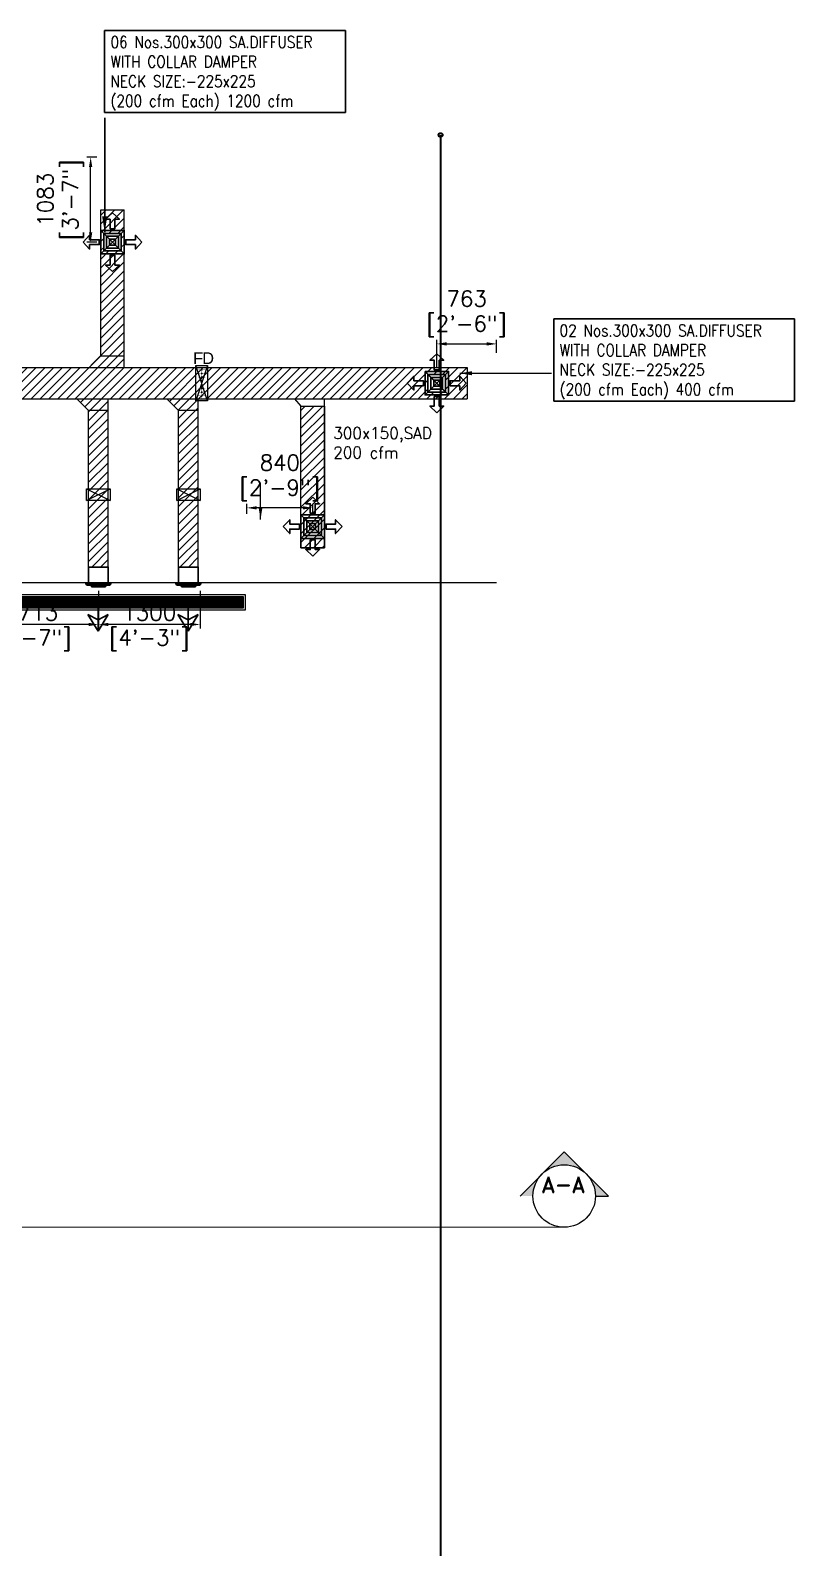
# Model space of a CAD drawing. Header units: millimetres. Extents: x -330573 to 5697, y 22061 to 198972.
# Drawn here: x -81091 to -71333, y 35592 to 54962 of the extents above; entities that cross this region are included whole.
import ezdxf

# ---------------------------------------------------------------- set-up
doc = ezdxf.new("R2010")
doc.units = ezdxf.units.MM
doc.linetypes.add('CENTER', pattern=[2, 1.25, -0.25, 0.25, -0.25])
doc.layers.add('HVAC SAD', color=6, linetype='Continuous')
for name, color, linetype, lineweight in [('VL-AC- SECTION', 7, 'Continuous', 18), ('VL-AC-ACCOUSTIC INSULATION', 32, 'Continuous', 25), ('VL-AC-DAMPERS', 5, 'Continuous', 18), ('VL-AC-DIM', 20, 'Continuous', 25), ('VL-AC-RAT', 1, 'Continuous', 5), ('VL-AC-SA', 6, 'Continuous', 5), ('VL-AC-SA_TEXT_50', 7, 'Continuous', 25), ('VL-AC-SAT', 72, 'Continuous', 25), ('VL-AC-VRF PIPE', 152, 'Continuous', 30), ('VL-AC-WALL CUTOUT', 7, 'Continuous', 18), ('VL-FC', 21, 'Continuous', 18)]:
    doc.layers.add(name, color=color, linetype=linetype, lineweight=lineweight)
doc.styles.add('Romand-2', font='romand.shx', dxfattribs={"height": 2})
doc.styles.add('ROMANS', font='romans.shx', dxfattribs={"height": 200})
doc.styles.get("Standard").update_dxf_attribs({"font": 'arial.ttf'})
doc.styles.add('VOLTAS - ROMAND', font='romand.shx', dxfattribs={"width": 0.85})
doc.dimstyles.new('VL_DIM', dxfattribs={"dimscale": 1.25, "dimtxt": 200, "dimasz": 125, "dimexe": 50, "dimexo": 50, "dimgap": 50, "dimtad": 1, "dimdec": 0, "dimrnd": 1, "dimzin": 9, "dimdsep": 46, "dimtxsty": 'ROMANS', "dimcen": 0.09, "dimdle": 35, "dimclrd": 7, "dimclre": 7, "dimclrt": 7, "dimadec": 0, "dimazin": 0, "dimtfac": 1, "dimtdec": 0, "dimtmove": 2, "dimatfit": 3, "dimfxl": 1, "dimtolj": 1, "dimtzin": 0, "dimlwd": 15, "dimlwe": 15, "dimarcsym": 1})
doc.dimstyles.new('VOLTAS', dxfattribs={"dimscale": 100, "dimtxt": 2, "dimasz": 2, "dimexe": 0.5, "dimexo": 0.5, "dimgap": 0.5, "dimtad": 1, "dimdec": 0, "dimzin": 12, "dimdsep": 46, "dimtxsty": 'ROMANS', "dimcen": 10, "dimdle": 100, "dimclrd": 7, "dimclre": 7, "dimclrt": 7, "dimadec": 0, "dimazin": 0, "dimtfac": 1, "dimtdec": 0, "dimtmove": 1, "dimatfit": 3, "dimfxl": 0.18, "dimtolj": 1, "dimtzin": 0, "dimarcsym": 2})
pattern_1 = [(45, (0, 0), (-56.12660075668221, 56.12660075668221), [])]

# ---------------------------------------------------------------- blocks, each defined once
blk = doc.blocks.new('*U48')
for p, q in [((-150, 150), (150, -150)), ((150, 150), (-150, -150))]:
    blk.add_line(p, q)
for points in [[(1.502126e-10, 376.3287529057417), (88.17288346346548, 292.6069175562006), (31.65172420747284, 292.6069175562006), (31.65172420747284, 170.0000000000582), (-31.65172420747281, 169.9999999999418), (-31.65172420747276, 292.6069175562298), (-88.17288346329072, 292.6069175561715)], [(-376.3287529057417, -1.502372e-10), (-292.6069175562006, -88.17288346346548), (-292.6069175562006, -31.65172420747285), (-170.0000000000582, -31.65172420747285), (-169.9999999999418, 31.6517242074728), (-292.6069175562298, 31.65172420747274), (-292.6069175561715, 88.17288346329069)], [(-150, -150), (150, -150), (150, 150), (-150, 150)], [(376.3287529057417, -1.502372e-10), (292.6069175562006, -88.17288346346548), (292.6069175562006, -31.65172420747285), (170.0000000000582, -31.65172420747285), (169.9999999999418, 31.6517242074728), (292.6069175562298, 31.65172420747274), (292.6069175561715, 88.17288346329069)], [(1.502126e-10, -376.3287529057417), (88.17288346346548, -292.6069175562006), (31.65172420747284, -292.6069175562006), (31.65172420747284, -170.0000000000582), (-31.65172420747281, -169.9999999999418), (-31.65172420747276, -292.6069175562298), (-88.17288346329072, -292.6069175561715)]]:
    blk.add_lwpolyline(points, close=True)
at = {"color": 8}
for points in [[(-112.5, -112.5), (112.5, -112.5), (112.5, 112.5), (-112.5, 112.5)], [(-75, -75), (75, -75), (75, 75), (-75, 75)], [(-37.5, -37.5), (37.5, -37.5), (37.5, 37.5), (-37.5, 37.5)]]:
    blk.add_lwpolyline(points, close=True, dxfattribs=at)
blk = doc.blocks.new('A$C4381340D')
at = {"layer": 'VL-AC-SAT', "rotation": 270}
blk.add_blockref('*U48', (376.3297698292881, 376.3307329416275), dxfattribs=at)
blk = doc.blocks.new('A$C6C724B98')
at = {"layer": 'VL-AC- SECTION'}
h = blk.add_hatch(color=256, dxfattribs=at)
h.dxf.hatch_style = 1
edge = h.paths.add_edge_path()
edge.add_line((37715.47883378758, 12109.70930523957), (37880.59127626239, 12109.70930523957))
edge.add_ellipse((38279.20797419964, 12109.70930523957), major_axis=(20.6771667278624, -398.0800505663071), ratio=0.9999999999731439, start_angle=222.0266014231327, end_angle=267.02660142319235, ccw=False)
edge.add_line((37997.34340399175, 12391.57387545491), (37715.47883378758, 12109.70930523957))
edge = h.paths.add_edge_path()
edge.add_ellipse((38279.20797419964, 12109.70930523957), major_axis=(0.0006576552724343067, -398.6166979482827), ratio=0.999999999970647, start_angle=134.9999054708199, end_angle=224.9999054710118, ccw=False)
edge.add_line((38561.07254440381, 12391.57387545491), (38279.20797419592, 12673.43844566839))
edge.add_line((38279.20797419964, 12673.43844566653), (37997.34340399547, 12391.57387545119))
edge = h.paths.add_edge_path()
edge.add_line((38677.82467213689, 12109.70930523957), (38842.9371146117, 12109.70930523957))
edge.add_line((38842.9371146117, 12109.70930523957), (38561.07254440381, 12391.57387545305))
edge.add_ellipse((38279.20797419964, 12109.70930523957), major_axis=(-80.00672534378235, -390.5050521828499), ratio=0.9999999999831349, start_angle=101.57853494104512, end_angle=146.5785349415359, ccw=False)
blk.add_lwpolyline([(38677.82467214062, 12109.70930523584), (38842.93711461543, 12109.70930523584), (38279.20797419964, 12673.4384456628), (37715.47883379131, 12109.70930523584)], dxfattribs=at)
at = {"layer": 'VL-AC- SECTION', "linetype": 'CENTER', "lineweight": 0, "ltscale": 10, "const_width": 13.11819494439339}
blk.add_lwpolyline([(-3576.069098023145, 12057.78715091306), (-3576.069098023145, 11711.09260729808), (38279.20797420337, 11711.09260729813)], dxfattribs=at)
at = {"layer": 'VL-AC- SECTION'}
blk.add_circle((38279.20797420337, 12109.70930523584), 398.6166979377589, dxfattribs=at)
at = {"layer": 'VL-AC- SECTION', "insert": (38548.35990846201, 12352.96402684013, -2496053.843696692), "char_height": 200, "width": 2957.810705330985, "attachment_point": 3, "style": 'Romand-2'}
blk.add_mtext('A-A', dxfattribs=at)
blk = doc.blocks.new('*U94')
at = {"color": 8}
for p, q in [((30, 66), (18638.02575076701, 66.00000000000078)), ((30, 54), (18638.02575076701, 54.0000000000008)), ((30, 42), (18638.02575076701, 42.0000000000008)), ((30, 30), (18638.02575076701, 30.0000000000008)), ((30, 18), (18638.02575076701, 18.0000000000008)), ((30, 6.000000000000007), (18638.02575076701, 6.000000000000799)), ((30, -5.999999999999993), (18638.02575076701, -5.999999999999201)), ((30, -17.99999999999999), (18638.02575076701, -17.9999999999992)), ((30, -29.99999999999999), (18638.02575076701, -29.99999999999919)), ((30, -41.99999999999999), (18638.02575076701, -41.99999999999919)), ((30, -53.99999999999999), (18638.02575076701, -53.99999999999919))]:
    blk.add_line(p, q, dxfattribs=at)
for points in [[(5.208279937236156, 105.0043399367306), (5.31761697117643, -94.99565707796468), (18663.34336773818, -94.99565707796388), (18663.23403070424, 105.0043399367314)], [(30, 80), (30.05466236089609, -69.98873777758617), (18638.0804131279, -69.98873777758537), (18638.02575076701, 80.00000000000078)]]:
    blk.add_lwpolyline(points, close=True)
blk = doc.blocks.new('*D239')
at = {"layer": 'Defpoints', "color": 0, "transparency": 16777216}
for p in [(-80321.45877148717, 53340.91316350618), (-80192.35852235026, 53340.91316350618), (-80192.35852235026, 52258.14673301936)]:
    blk.add_point(p, dxfattribs=at)
at = {"layer": 'VL-AC-DIM', "color": 7, "lineweight": 15, "transparency": 16777216}
for p, q in [((-80242.35852235026, 53340.91316350618), (-80371.45877148717, 53340.91316350618)), ((-80321.45877148717, 52383.14673301936), (-80321.45877148717, 53215.91316350618)), ((-80242.35852235026, 52258.14673301936), (-80371.45877148717, 52258.14673301936))]:
    blk.add_line(p, q, dxfattribs=at)
at = {"layer": 'VL-AC-DIM', "color": 7, "transparency": 16777216}
for points in [[(-80342.2921048205, 53215.91316350618), (-80300.62543815385, 53215.91316350618), (-80321.45877148717, 53340.91316350618)], [(-80342.2921048205, 52383.14673301936), (-80300.62543815385, 52383.14673301936), (-80321.45877148717, 52258.14673301936)]]:
    blk.add_solid(points, dxfattribs=at)
at = {"layer": 'VL-AC-DIM', "color": 7, "transparency": 16777216, "char_height": 200, "attachment_point": 5, "rotation": 90, "style": 'ROMANS'}
for s, insert in [('\\A1;[3\'-7"]', (-80546.45877148714, 52799.52994826277)), ('\\A1;1083', (-80898.83972386809, 52799.52994826277))]:
    blk.add_mtext(s, dxfattribs=dict(at, insert=insert))
blk = doc.blocks.new('*D240')
at = {"layer": 'Defpoints', "color": 0, "transparency": 16777216}
for p in [(-75139.15947846962, 50959.29954005255), (-75139.15947846962, 50794.13280191986), (-75902.34002591949, 50607.31811233331)]:
    blk.add_point(p, dxfattribs=at)
at = {"layer": 'VL-AC-DIM', "color": 7, "lineweight": 15, "transparency": 16777216}
for p, q in [((-75902.34002591949, 50657.31811233331), (-75902.34002591949, 51009.29954005255)), ((-75777.34002591949, 50959.29954005255), (-75264.15947846962, 50959.29954005255)), ((-75139.15947846962, 50844.13280191986), (-75139.15947846962, 51009.29954005255))]:
    blk.add_line(p, q, dxfattribs=at)
at = {"layer": 'VL-AC-DIM', "color": 7, "transparency": 16777216}
for points in [[(-75777.34002591949, 50980.13287338588), (-75777.34002591949, 50938.46620671921), (-75902.34002591949, 50959.29954005255)], [(-75264.15947846962, 50980.13287338588), (-75264.15947846962, 50938.46620671921), (-75139.15947846962, 50959.29954005255)]]:
    blk.add_solid(points, dxfattribs=at)
at = {"layer": 'VL-AC-DIM', "color": 7, "transparency": 16777216, "char_height": 200, "attachment_point": 5, "style": 'ROMANS'}
for s, insert in [('\\A1;763', (-75520.74975219456, 51536.6804924335)), ('\\A1;[2\'-6"]', (-75520.74975219456, 51184.29954005255))]:
    blk.add_mtext(s, dxfattribs=dict(at, insert=insert))
blk = doc.blocks.new('*D241')
at = {"layer": 'Defpoints', "color": 0, "transparency": 16777216}
for p in [(-78326.16675222931, 48866.05440416496), (-78326.16675222931, 48739.42379870449), (-77486.53431506269, 48739.42379870449)]:
    blk.add_point(p, dxfattribs=at)
at = {"layer": 'VL-AC-DIM', "color": 7, "lineweight": 15, "transparency": 16777216}
for p, q in [((-78326.16675222931, 48789.42379870449), (-78326.16675222931, 48916.05440416496)), ((-77611.53431506269, 48866.05440416496), (-78201.16675222931, 48866.05440416496)), ((-77486.53431506269, 48789.42379870449), (-77486.53431506269, 48916.05440416496))]:
    blk.add_line(p, q, dxfattribs=at)
at = {"layer": 'VL-AC-DIM', "color": 7, "transparency": 16777216}
for points in [[(-78201.16675222931, 48886.88773749829), (-78201.16675222931, 48845.22107083162), (-78326.16675222931, 48866.05440416496)], [(-77611.53431506269, 48886.88773749829), (-77611.53431506269, 48845.22107083162), (-77486.53431506269, 48866.05440416496)]]:
    blk.add_solid(points, dxfattribs=at)
at = {"layer": 'VL-AC-DIM', "color": 7, "transparency": 16777216, "char_height": 200, "attachment_point": 5, "style": 'ROMANS'}
for s, insert in [('\\A1;840', (-77906.35053364601, 49443.43535654591)), ('\\A1;[2\'-9"]', (-77906.35053364601, 49091.05440416496))]:
    blk.add_mtext(s, dxfattribs=dict(at, insert=insert))
blk = doc.blocks.new('*D242')
at = {"layer": 'Defpoints', "color": 0, "transparency": 16777216}
for p in [(-80222.67276346085, 47855.90599802253), (-78922.67276346085, 47855.90599802253), (-80222.67276346085, 47377.43230505864)]:
    blk.add_point(p, dxfattribs=at)
at = {"layer": 'VL-AC-DIM', "color": 7, "lineweight": 15, "transparency": 16777216}
for p, q in [((-80222.67276346085, 47805.90599802253), (-80222.67276346085, 47327.43230505864)), ((-78922.67276346085, 47805.90599802253), (-78922.67276346085, 47327.43230505864)), ((-79047.67276346085, 47377.43230505864), (-80097.67276346085, 47377.43230505864))]:
    blk.add_line(p, q, dxfattribs=at)
at = {"layer": 'VL-AC-DIM', "color": 7, "transparency": 16777216}
for points in [[(-80097.67276346085, 47398.26563839197), (-80097.67276346085, 47356.5989717253), (-80222.67276346085, 47377.43230505864)], [(-79047.67276346085, 47398.26563839197), (-79047.67276346085, 47356.5989717253), (-78922.67276346085, 47377.43230505864)]]:
    blk.add_solid(points, dxfattribs=at)
at = {"layer": 'VL-AC-DIM', "color": 7, "transparency": 16777216, "char_height": 200, "attachment_point": 5, "style": 'ROMANS'}
for s, insert in [('\\A1;1300', (-79572.67276346085, 47527.43230505864)), ('\\A1;[4\'-3"]', (-79572.67276346085, 47175.05135267768))]:
    blk.add_mtext(s, dxfattribs=dict(at, insert=insert))
blk = doc.blocks.new('*D243')
at = {"layer": 'Defpoints', "color": 0, "transparency": 16777216}
for p in [(-81935.80432549499, 47855.90599802253), (-80222.67276346085, 47855.90599802253, -1.386536811875247e-08), (-81935.80432549499, 47377.43230505864)]:
    blk.add_point(p, dxfattribs=at)
at = {"layer": 'VL-AC-DIM', "color": 7, "lineweight": 15, "transparency": 16777216}
for p, q in [((-81935.80432549499, 47805.90599802253), (-81935.80432549499, 47327.43230505864)), ((-80222.67276346085, 47805.90599802253), (-80222.67276346085, 47327.43230505864)), ((-80347.67276346085, 47377.43230505864), (-81810.80432549499, 47377.43230505864))]:
    blk.add_line(p, q, dxfattribs=at)
at = {"layer": 'VL-AC-DIM', "color": 7, "transparency": 16777216}
for points in [[(-81810.80432549499, 47398.26563839197), (-81810.80432549499, 47356.5989717253), (-81935.80432549499, 47377.43230505864)], [(-80347.67276346085, 47398.26563839197), (-80347.67276346085, 47356.5989717253), (-80222.67276346085, 47377.43230505864)]]:
    blk.add_solid(points, dxfattribs=at)
at = {"layer": 'VL-AC-DIM', "color": 7, "transparency": 16777216, "char_height": 200, "attachment_point": 5, "style": 'ROMANS'}
for s, insert in [('\\A1;1713', (-81079.23854447792, 47527.43230505864)), ('\\A1;[5\'-7"]', (-81079.23854447792, 47175.05135267768))]:
    blk.add_mtext(s, dxfattribs=dict(at, insert=insert))
blk = doc.blocks.new('VL SA JET NOZZEL')
at = {"layer": 'VL-AC-SAT'}
for p, q in [((4.433961313363397, 562.4903743000614, 1.386536811875247e-08), (-125.2924377877207, 349.6088945613155, 1.386536811875247e-08)), ((-125.2924377877207, 349.6088945613155, 1.386536811875247e-08), (4.433961313363397, 418.7165136941621, 1.386536811875247e-08)), ((4.433961313363397, 562.4903743000614, 1.386536811875247e-08), (4.433961313363397, 191.9093473121902, 1.386536811875247e-08)), ((4.433961313363397, 191.9093473121902, 1.386536811875247e-08), (4.433961313363397, 562.4903743000614, 1.386536811875247e-08)), ((4.433961313363397, 562.4903743000614, 1.386536811875247e-08), (134.1603604144475, 349.6088945613155, 1.386536811875247e-08)), ((4.433961313363397, 562.4903743000614, 1.386536811875247e-08), (4.433961313363397, 191.9093473121902, 1.386536811875247e-08)), ((4.433961313363397, 191.9093473121902, 1.386536811875247e-08), (4.433961313363397, 562.4903743000614, 1.386536811875247e-08)), ((134.1603604144475, 349.6088945613155, 1.386536811875247e-08), (4.433961313363397, 418.7165136941621, 1.386536811875247e-08)), ((0, 0), (-70, 0)), ((0, 0), (70, 0)), ((-160, -40), (-146.6457117226528, -25)), ((160, -40), (-160, -40)), ((160, -40), (146.6457117226673, -25))]:
    blk.add_line(p, q, dxfattribs=at)
for points in [[(-160, -40), (-160, -55), (160, -55), (160, -40)], [(146.6457117226673, -25), (-146.6457117226528, -25)]]:
    blk.add_lwpolyline(points, dxfattribs=at)
at = {"layer": 'VL-AC-SAT', "elevation": 1.386536811875247e-08}
blk.add_lwpolyline([(125, -255), (125, -55), (-125, -55), (-125, -255)], close=True, dxfattribs=at)
at = {"layer": 'VL-AC-SAT'}
for centre, start, end in [((-64.10045256266312, -42.46850784502749), 97.90867633056617, 155.957371767983), ((64.10045256266312, -42.46850784502749), 24.04262823201699, 82.09132366943385)]:
    blk.add_arc(centre, 42.87632002106835, start, end, dxfattribs=at)

msp = doc.modelspace()

# ---------------------------------------------------------------- hatches: boundary and pattern name
at = {"layer": 'VL-AC-ACCOUSTIC INSULATION'}
h = msp.add_hatch(dxfattribs=at)
h.set_pattern_fill('ANSI31', color=8, scale=25)
h.set_pattern_definition(pattern_1)
h.paths.add_polyline_path([(-93060.80432551463, 48476.92331714832), (-93310.80432551463, 48476.92331714832), (-93310.80432551463, 48110.90599802253), (-93060.80432551463, 48110.90599802253)])
h.paths.add_polyline_path([(-92910.80432551463, 48626.92331714832), (-93310.80432551463, 48626.92331714832), (-93310.80432551463, 48476.92331714832), (-93060.80432551463, 48476.92331714832)])
h.paths.add_polyline_path([(-90468.89816301643, 48876.92331714832), (-93377.90415931866, 48876.92331714832), (-93377.90415931866, 48626.92331714832), (-90468.89816301642, 48626.92331714832)])
h.paths.add_polyline_path([(-91810.80432549499, 48476.92331714832), (-92060.80432549499, 48476.92331714832), (-92060.80432549499, 48110.90599802253), (-91810.80432549499, 48110.90599802253)])
h.paths.add_polyline_path([(-91660.80432549499, 48626.92331714832), (-92060.80432549499, 48626.92331714832), (-92060.80432549499, 48476.92331714832), (-91810.80432549499, 48476.92331714832)])
h.paths.add_polyline_path([(-90710.80432549499, 48476.92331714832), (-90960.80432549499, 48476.92331714832), (-90960.80432549499, 48110.90599802253), (-90710.80432549499, 48110.90599802253)])
h.paths.add_polyline_path([(-90610.80432549499, 48626.92331714832), (-90960.80432549499, 48626.92331714832), (-90960.80432549499, 48476.92331714832), (-90710.80432549499, 48476.92331714832)])
edge = h.paths.add_edge_path()
edge.add_arc((-89818.89816301643, 48980.28477729109), 50, 180, 270, ccw=False)
edge.add_line((-89868.89816301643, 48980.28477729109), (-90418.89816301643, 48980.28477729109))
edge.add_line((-90418.89816301643, 48980.28477729109), (-90418.89816301643, 48926.92331714832))
edge.add_arc((-90468.89816301643, 48926.92331714832), 50, -90, 0, ccw=False)
edge.add_line((-90468.89816301643, 48876.92331714832), (-90468.89816301642, 48626.92331714832))
edge.add_arc((-90468.89816301643, 48926.92331714831), 299.9999999999927, 270.0000000000027, 317.388252104529)
edge.add_arc((-89818.89816301643, 48980.28477729109), 500.0000000000041, 210.8597975132633, 270.0000000000017)
edge.add_line((-89818.89816301642, 48480.28477729109), (-89818.89816301643, 48930.28477729109))
h.paths.add_polyline_path([(-89868.89816301643, 49080.28477729108), (-90418.89816301643, 49080.28477729108), (-90418.89816301643, 48980.28477729109), (-89868.89816301643, 48980.28477729109)])
h.paths.add_polyline_path([(-86614.83062071679, 48930.28477729109), (-89818.89816301643, 48930.28477729109), (-89818.89816301642, 48480.28477729109), (-86614.83062071679, 48480.28477729109)])
h.paths.add_polyline_path([(-89310.80432553428, 48480.28477729109), (-89710.80432553428, 48480.28477729109), (-89560.80432553428, 48330.28477729109), (-89310.80432553428, 48330.28477729109)])
h.paths.add_polyline_path([(-89310.80432553428, 48330.28477729109), (-89560.80432553428, 48330.28477729109), (-89560.80432553428, 48110.90599802253), (-89310.80432553428, 48110.90599802253)])
h.paths.add_polyline_path([(-88060.80432553428, 48330.28477729109), (-88310.80432553428, 48330.28477729109), (-88310.80432553428, 48110.90599802253), (-88060.80432553428, 48110.90599802253)])
h.paths.add_polyline_path([(-88060.80432553428, 48480.28477729109), (-88460.80432553428, 48480.28477729109), (-88310.80432553428, 48330.28477729109), (-88060.80432553428, 48330.28477729109)])
h.paths.add_polyline_path([(-86810.80432553428, 48330.28477729109), (-87060.80432553428, 48330.28477729109), (-87060.80432553428, 48110.90599802253), (-86810.80432553428, 48110.90599802253)])
h.paths.add_polyline_path([(-86810.80432553428, 48480.28477729109), (-87210.80432553428, 48480.28477729109), (-87060.80432553428, 48330.28477729109), (-86810.80432553428, 48330.28477729109)])
h.paths.add_polyline_path([(-86014.83062071679, 48930.28477729109), (-86614.83062071679, 48930.28477729109), (-86614.83062071679, 48480.28477729109), (-86014.83062071679, 48480.28477729109)])
h.paths.add_polyline_path([(-85560.80432553428, 48480.28477729109), (-85960.80432553428, 48480.28477729109), (-85810.80432553428, 48330.28477729109), (-85560.80432553428, 48330.28477729109)])
h.paths.add_polyline_path([(-85560.80432553428, 48330.28477729109), (-85810.80432553428, 48330.28477729109), (-85810.80432553428, 48110.90599802253), (-85560.80432553428, 48110.90599802253)])
h.paths.add_polyline_path([(-81510.80432553428, 48930.28477729109), (-86014.83062071679, 48930.28477729109), (-86014.83062071679, 48480.28477729109), (-81510.80432553428, 48480.28477729109)])
h.paths.add_polyline_path([(-84310.80432553428, 48480.28477729109), (-84710.80432553428, 48480.28477729109), (-84560.80432553428, 48330.28477729109), (-84310.80432553428, 48330.28477729109)])
h.paths.add_polyline_path([(-84310.80432553428, 48330.28477729109), (-84560.80432553428, 48330.28477729109), (-84560.80432553428, 48110.90599802253), (-84310.80432553428, 48110.90599802253)])
h.paths.add_polyline_path([(-83060.80432553428, 48480.28477729109), (-83460.80432553428, 48480.28477729109), (-83310.80432553428, 48330.28477729109), (-83060.80432553428, 48330.28477729109)])
h.paths.add_polyline_path([(-83060.80432553428, 48330.28477729109), (-83310.80432553428, 48330.28477729109), (-83310.80432553428, 48110.90599802253), (-83060.80432553428, 48110.90599802253)])
h.paths.add_polyline_path([(-81810.80432553428, 48330.28477729109), (-82060.80432553428, 48330.28477729109), (-82060.80432553428, 48110.90599802253), (-81810.80432553428, 48110.90599802253)])
h.paths.add_polyline_path([(-81810.80432553428, 48480.28477729109), (-82210.80432553428, 48480.28477729109), (-82060.80432553428, 48330.28477729109), (-81810.80432553428, 48330.28477729109)])
h.paths.add_polyline_path([(-80097.67276350014, 50257.31811233331), (-80497.67276350014, 50257.31811233331), (-80347.67276350014, 50107.31811233331), (-80097.67276350014, 50107.31811233331)])
h.paths.add_polyline_path([(-75512.35852235023, 50657.31811233331), (-84190.88335075788, 50657.31811233331), (-84190.88335075788, 50257.31811233331), (-75512.35852235023, 50257.31811233331)])
h.paths.add_polyline_path([(-82650.55294949192, 50344.81811233331), (-82875.55294949192, 50344.81811233331), (-82875.55294949192, 50569.81811233331), (-82650.55294949192, 50569.81811233331)], flags=16)
h.paths.add_polyline_path([(-76014.84002591949, 50569.81811233331), (-75789.84002591949, 50569.81811233331), (-75789.84002591949, 50344.81811233331), (-76014.84002591949, 50344.81811233331)], flags=16)
h.paths.add_polyline_path([(-79892.35852235023, 50807.31811233331), (-80192.35852235023, 50807.31811233331), (-80342.35852235023, 50657.31811233331), (-79892.35852235023, 50657.31811233331)])
h.paths.add_polyline_path([(-79892.35852235023, 52670.64673301933), (-80192.35852235023, 52670.64673301933), (-80192.35852235023, 50807.31811233331), (-79892.35852235023, 50807.31811233331)])
h.paths.add_polyline_path([(-80154.85852235023, 52145.64673301933), (-80154.85852235023, 52370.64673301933), (-79929.85852235023, 52370.64673301933), (-79929.85852235023, 52145.64673301933)], flags=16)
h.paths.add_polyline_path([(-78947.67276350014, 50257.31811233331), (-79347.67276350014, 50257.31811233331), (-79197.67276350014, 50107.31811233331), (-78947.67276350014, 50107.31811233331)])
h.paths.add_polyline_path([(-78947.67276350014, 50107.31811233331), (-79197.67276350014, 50107.31811233331), (-79197.67276350014, 48110.90599802253), (-78947.67276350014, 48110.90599802253)])
h.paths.add_polyline_path([(-84190.88335075788, 50657.31811233331), (-84790.88335075788, 50707.31811233331), (-84790.88335075788, 50207.31811233331), (-84190.88335075788, 50257.31811233331)])
h.paths.add_polyline_path([(-84790.88335075788, 50707.31811233331), (-88606.64024187531, 50707.31811233331), (-88606.64024187531, 50207.31811233331), (-84790.88335075788, 50207.31811233331)])
h.paths.add_polyline_path([(-87196.95402380964, 50344.81811233331), (-87421.95402380964, 50344.81811233331), (-87421.95402380964, 50569.81811233331), (-87196.95402380964, 50569.81811233331)], flags=16)
h.paths.add_polyline_path([(-85035.1290805405, 50857.31811233331), (-85335.1290805405, 50857.31811233331), (-85485.1290805405, 50707.31811233331), (-85035.1290805405, 50707.31811233331)])
h.paths.add_polyline_path([(-85035.1290805405, 52671.11540116719), (-85335.1290805405, 52671.11540116719), (-85335.1290805405, 50857.31811233331), (-85035.1290805405, 50857.31811233331)])
h.paths.add_polyline_path([(-85297.6290805405, 52146.11540116719), (-85297.6290805405, 52371.11540116719), (-85072.6290805405, 52371.11540116719), (-85072.6290805405, 52146.11540116719)], flags=16)
h.paths.add_polyline_path([(-80097.67276350014, 48110.90599802253), (-80097.67276350014, 50107.31811233331), (-80347.67276350014, 50107.31811233331), (-80347.67276350014, 48110.90599802253)])
h = msp.add_hatch(dxfattribs=at)
h.set_pattern_fill('ANSI31', color=8, scale=25)
h.set_pattern_definition(pattern_1)
h.paths.add_polyline_path([(-77336.53431506269, 48357.49267154204), (-77636.53431506269, 48357.49267154204), (-77636.53431506269, 50162.77547896607), (-77336.53431506269, 50162.77547896607)])

# ---------------------------------------------------------------- linework, layer by layer
at = {"layer": 'VL-AC-DAMPERS'}
for p, q in [((-78903.12917035179, 50434.03292433687), (-78903.12472307346, 50438.26878954414)), ((-78903.12373023028, 50290.79027366687), (-78903.11928295194, 50295.02613887426))]:
    msp.add_line(p, q, dxfattribs=at)
at = {"layer": 'VL-AC-DAMPERS', "const_width": 2.546536675981265}
msp.add_lwpolyline([(-78828.65623426794, 50257.18975902758), (-78828.656234268, 50657.30656112319), (-78978.43529724867, 50657.32981416929), (-78978.43529724872, 50257.21301207379)], close=True, dxfattribs=at)
at = {"layer": 'VL-AC-DAMPERS'}
for points, const_width in [([(-78948.12199080475, 50629.26725786293), (-78857.90121256963, 50629.25078130511)], 3.183170844976582), ([(-78948.12199080475, 50581.51969518836), (-78857.90121256963, 50581.50321863042)], 3.183170844976582), ([(-78903.12277280982, 50257.20131988147), (-78903.06065508767, 50657.31811233331)], 2.546536675981265), ([(-78948.13943058894, 50533.77213569849), (-78857.91865235382, 50533.75565914067)], 3.183170844976582), ([(-78948.13943058894, 50486.02457302392), (-78857.91865235382, 50486.00809646598)], 3.183170844976582), ([(-78948.13943058894, 50438.27701034923), (-78857.91865235382, 50438.26053379129)], 3.183170844976582), ([(-78948.13943058894, 50390.52948602221), (-78857.9132122323, 50390.51300847067)], 3.183170844976582), ([(-78948.13943058894, 50342.78192334741), (-78857.9132122323, 50342.7654457961)], 3.183170844976582), ([(-78948.13943058894, 50295.03436067283), (-78857.9132122323, 50295.01788312152)], 3.183170844976582)]:
    msp.add_lwpolyline(points, dxfattribs=dict(at, const_width=const_width))
at = {"layer": 'VL-AC-DAMPERS', "const_width": 12.17562848203542}
for points in [[(-78909.0869359164, 50629.26012909107, -1.000000000000001), (-78897.12763066225, 50629.25794502461, -0.9999999999999988), (-78909.0869359164, 50629.26012909107, 0.9999999999999988)], [(-78909.0869359164, 50581.5125664165, -1.000000000000001), (-78897.12763066225, 50581.51038235004, -0.9999999999999988), (-78909.0869359164, 50581.5125664165, 0.9999999999999988)], [(-78909.1043757006, 50533.76500692663, -1.000000000000001), (-78897.14507044644, 50533.76282286018, -0.9999999999999988), (-78909.1043757006, 50533.76500692663, 0.9999999999999988)], [(-78909.1043757006, 50486.01744425206, -1.000000000000001), (-78897.14507044644, 50486.0152601856, -0.9999999999999988), (-78909.1043757006, 50486.01744425206, 0.9999999999999988)], [(-78909.1043757006, 50438.26988157749, -1.000000000000001), (-78897.14507044644, 50438.2676975108, -0.9999999999999988), (-78909.1043757006, 50438.26988157749, 0.9999999999999988)], [(-78909.09893557908, 50390.52235625686, -1.000000000000001), (-78897.13963032492, 50390.52017219018, -0.9999999999999988), (-78909.09893557908, 50390.52235625686, 0.9999999999999988)], [(-78909.09893557908, 50342.77479358218, -1.000000000000001), (-78897.13963032492, 50342.7726095156, -0.9999999999999988), (-78909.09893557908, 50342.77479358218, 0.9999999999999988)], [(-78909.09893557908, 50295.02723090749, -1.000000000000001), (-78897.13963032492, 50295.02504684103, -0.9999999999999988), (-78909.09893557908, 50295.02723090749, 0.9999999999999988)]]:
    msp.add_lwpolyline(points, format="xyb", dxfattribs=at)
at = {"layer": 'VL-AC-SA'}
for p, q in [((-77720.80884218728, 50257.31811233331), (-77636.53431506269, 50162.77547896607)), ((-77336.53431506269, 48357.49267154204), (-77336.53431506269, 50257.31811233331)), ((-77636.53431506269, 48626.92379870449), (-77636.53431506269, 50162.77547896607)), ((-77636.53431506269, 50162.77547896607), (-77336.53431506267, 50162.77547896607)), ((-77636.53431506269, 48626.92379870449), (-77636.53431506269, 48357.49267154204)), ((-77636.53431506269, 48357.49267154204), (-77336.53431506269, 48357.49267154204))]:
    msp.add_line(p, q, dxfattribs=at)
for points in [[(-80192.35852235023, 52670.64673301933), (-79892.35852235023, 52670.64673301933)], [(-80192.35852235023, 50807.31811233331), (-80192.35852235023, 52670.64673301933)], [(-79892.35852235023, 50657.31811233331), (-79892.35852235023, 52670.64673301933)], [(-79929.85852235023, 52370.64673301933), (-80154.85852235023, 52145.64673301933)], [(-80154.85852235023, 52370.64673301933), (-79929.85852235023, 52145.64673301933)], [(-80192.35852235023, 50807.31811233331), (-80342.35852235023, 50657.31811233331)], [(-80192.35852235023, 50807.31811233331), (-79892.35852235023, 50807.31811233331)], [(-84190.88335075788, 50657.31811233331), (-75512.35852235023, 50657.31811233331)], [(-75789.84002591949, 50569.81811233331), (-76014.84002591949, 50344.81811233331)], [(-76014.84002591949, 50569.81811233331), (-75789.84002591949, 50344.81811233331)], [(-75512.35852235023, 50657.31811233331), (-75512.35852235023, 50257.31811233331)], [(-84190.88335075788, 50257.31811233331), (-75512.35852235023, 50257.31811233331)], [(-80347.67276350014, 50107.31811233331), (-80497.67276350014, 50257.31811233331)], [(-80097.67276350014, 48110.90599802253), (-80097.67276350014, 50257.31811233331)], [(-79197.67276350014, 50107.31811233331), (-79347.67276350014, 50257.31811233331)], [(-78947.67276350014, 48110.90599802253), (-78947.67276350014, 50257.31811233331)], [(-80347.67276350014, 48110.90599802253), (-80347.67276350014, 50107.31811233331)], [(-80097.67276350014, 50107.31811233331), (-80347.67276350014, 50107.31811233331)], [(-79197.67276350014, 48110.90599802253), (-79197.67276350014, 50107.31811233331)], [(-78947.67276350014, 50107.31811233331), (-79197.67276350014, 50107.31811233331)], [(-77374.03431506269, 48739.42379870449), (-77599.03431506269, 48514.42379870449)], [(-77599.03431506269, 48739.42379870449), (-77374.03431506269, 48514.42379870449)]]:
    msp.add_lwpolyline(points, dxfattribs=at)
for points in [[(-80154.85852235023, 52370.64673301933), (-79929.85852235023, 52370.64673301933), (-79929.85852235023, 52145.64673301933), (-80154.85852235023, 52145.64673301933)], [(-76014.84002591949, 50569.81811233331), (-75789.84002591949, 50569.81811233331), (-75789.84002591949, 50344.81811233331), (-76014.84002591949, 50344.81811233331)], [(-77336.53431506269, 48357.49267154204), (-77636.53431506269, 48357.49267154204), (-77636.53431506269, 50162.77547896607), (-77336.53431506269, 50162.77547896607)], [(-77599.03431506269, 48739.42379870449), (-77374.03431506269, 48739.42379870449), (-77374.03431506269, 48514.42379870449), (-77599.03431506269, 48514.42379870449)]]:
    msp.add_lwpolyline(points, close=True, dxfattribs=at)
at = {"layer": 'VL-AC-VRF PIPE', "const_width": 25}
msp.add_lwpolyline([(-76693.65374628361, 26051.3834295027), (-76693.65374628361, 25729.28870693763), (-75854.31992620742, 25729.28870693763), (-75854.31992620742, 53625.92443240949)], dxfattribs=at)
at = {"layer": 'VL-AC-VRF PIPE'}
msp.add_circle((-75854.31992620742, 53625.92443240949), 25, dxfattribs=at)
at = {"layer": 'VL-AC-WALL CUTOUT'}
for points in [[(-78828.65623426797, 50682.24816007539), (-78979.2599259644, 50232.24816007539)], [(-78828.65623426797, 50232.24816007539), (-78979.25947890231, 50682.24816007539)], [(-80372.67276350014, 49110.81316111138), (-80072.67276350014, 48960.91316363002)], [(-80372.67276350014, 48960.91316154394), (-80072.67276350014, 49110.81316111125)], [(-79222.67276350014, 49110.81316111138), (-78922.67276350014, 48960.91316363002)], [(-79222.67276350014, 48960.91316154394), (-78922.67276350014, 49110.81316111125)]]:
    msp.add_lwpolyline(points, dxfattribs=at)
for points in [[(-78979.25947890231, 50682.24816007539), (-78828.65623426797, 50682.24816007539), (-78828.65623426797, 50232.24816007539), (-78979.25947890231, 50232.24816007539)], [(-80372.67276350014, 49110.81316111138), (-80072.67276350014, 49110.81316111138), (-80072.67276350014, 48960.91316363002), (-80372.67276350014, 48960.91316363002)], [(-79222.67276350014, 49110.81316111138), (-78922.67276350014, 49110.81316111138), (-78922.67276350014, 48960.91316363002), (-79222.67276350014, 48960.91316363002)]]:
    msp.add_lwpolyline(points, close=True, dxfattribs=at)
at = {"layer": 'VL-FC', "const_width": 15}
msp.add_lwpolyline([(-110789.1597020028, 42260.9131635434), (-110789.1597020028, 46060.87988429946), (-97277.38932090977, 46060.87988429946), (-97277.37354786976, 47910.91316266386), (-75139.15970200089, 47910.91316266386)], dxfattribs=at)

# ---------------------------------------------------------------- block references
at = {"layer": 'HVAC SAD'}
for p in [(-80418.68829217952, 51881.8160000777), (-76278.66979574878, 50080.98737939168), (-77862.86408489197, 48250.59306576286)]:
    msp.add_blockref('A$C4381340D', p, dxfattribs=at)
at = {"layer": 'VL-AC-RAT', "xscale": -1}
msp.add_blockref('*U94', (-78344.40491516236, 47655.9088225857), dxfattribs=at)
at = {"layer": 'VL-AC-SAT', "rotation": 180}
for p in [(-80222.67276346085, 47855.90599802253, -1.386536811875247e-08), (-79072.67276346085, 47855.90599802253, -1.386536811875247e-08)]:
    msp.add_blockref('VL SA JET NOZZEL', p, dxfattribs=at)

# ---------------------------------------------------------------- texts
at = {"layer": 'VL-AC-DAMPERS', "insert": (-78967.40896802845, 50851.90467752757, 1.460197381675243e-06), "char_height": 150, "width": 205.9338335607094, "attachment_point": 1}
msp.add_mtext('\\pxqr;{\\T0.9;FD}', dxfattribs=at)
at = {"layer": 'VL-AC-SA_TEXT_50', "insert": (-77223.9108627477, 49895.95670331552, 166161.5717489498), "char_height": 150, "width": 1964.597726614538, "attachment_point": 1, "style": 'VOLTAS - ROMAND'}
msp.add_mtext('\\pxql;{\\W0.95;300x150,SAD\\P200 cfm}', dxfattribs=at)

# ---------------------------------------------------------------- dimensions: what is measured, and where the dimension line sits
at = {"layer": 'VL-AC-DIM'}
dim = msp.add_linear_dim(base=(-80321.45877148717, 53340.91316350618), p1=(-80192.35852235023, 52258.14673301933), p2=(-80192.35852235023, 53340.91316350615), angle=90, dimstyle='VL_DIM', override={"dimscale": 1, "dimpost": '\\X'}, dxfattribs=at)
dim.commit()
dim.dimension.update_dxf_attribs({"geometry": '*D239', "text_midpoint": (-80748.83972386809, 52799.52994826277)})
for base, p1, p2, picture, middle in [((-75139.15947846962, 50959.29954005255), (-75902.34002591949, 50607.31811233331), (-75139.15947846962, 50794.13280191986), '*D240', (-75520.74975219456, 51386.6804924335)), ((-78326.16675222931, 48866.05440416496), (-77486.53431506269, 48739.42379870449), (-78326.16675222931, 48739.42379870449), '*D241', (-77906.35053364601, 49293.43535654591)), ((-81935.80432549499, 47377.43230505864), (-80222.67276346085, 47855.90599802253, -1.386536811875247e-08), (-81935.80432549499, 47855.90599802253), '*D243', (-81079.23854447792, 47377.43230505864)), ((-80222.67276346085, 47377.43230505864), (-78922.67276346085, 47855.90599802253), (-80222.67276346085, 47855.90599802253), '*D242', (-79572.67276346085, 47377.43230505864))]:
    dim = msp.add_linear_dim(base=base, p1=p1, p2=p2, dimstyle='VL_DIM', override={"dimscale": 1, "dimpost": '\\X'}, dxfattribs=at)
    dim.commit()
    dim.dimension.update_dxf_attribs({"geometry": picture, "text_midpoint": middle})

# ---------------------------------------------------------------- leaders
at = {"layer": 'VL-AC-SA_TEXT_50'}
for points, override in [([(-75609.73310836329, 50584.22049808439), (-74435.97442553565, 50584.22049808439)], {"dimgap": 50, "dimtad": 0}), ([(-78152.4861724861, 48719.15407855948), (-78152.4861724861, 49186.08560175402)], {"dimtad": 0, "dimclrd": 256})]:
    msp.add_leader(points, dimstyle='VL_DIM', override=override, dxfattribs=at)

# ---------------------------------------------------------------- next in the draw order: texts
at = {"layer": 'VL-AC-SA_TEXT_50', "insert": (-72871.39681279566, 50728.89469858515), "char_height": 150, "width": 2925.893064285715, "attachment_point": 5, "style": 'VOLTAS - ROMAND', "bg_fill": 19, "box_fill_scale": 1.5, "bg_fill_color": 256, "bg_fill_transparency": 0}
msp.add_mtext('\\pxql;02 Nos.300x300 SA.DIFFUSER WITH COLLAR DAMPER\\PNECK SIZE:-225x225 \\P(200 cfm Each) 400 cfm  ', dxfattribs=at)

# ---------------------------------------------------------------- next in the draw order: block references
at = {"layer": 'HVAC SAD'}
msp.add_blockref('A$C6C724B98', (-112555.0315627626, 27970.91316350477), dxfattribs=at)

# ---------------------------------------------------------------- next in the draw order: texts
at = {"layer": 'VL-AC-SA_TEXT_50', "insert": (-78605.11047355621, 54411.9368212095, -0.01129749748851168), "char_height": 150, "width": 2925.893064285715, "attachment_point": 5, "style": 'VOLTAS - ROMAND', "bg_fill": 19, "box_fill_scale": 1.5, "bg_fill_color": 256, "bg_fill_transparency": 0}
msp.add_mtext('\\pxql;06 Nos.300x300 SA.DIFFUSER WITH COLLAR DAMPER\\PNECK SIZE:-225x225 \\P(200 cfm Each) 1200 cfm  ', dxfattribs=at)

# ---------------------------------------------------------------- next in the draw order: leaders
at = {"layer": 'VL-AC-SA_TEXT_50'}
msp.add_leader([(-80141.94106542366, 52386.6910430328, -0.01129749748851168), (-80141.94106542366, 53847.26308391035, -0.01129749748851168)], dimstyle='VOLTAS', override={"dimtad": 0}, dxfattribs=at)

doc.saveas('drawing.dxf')
